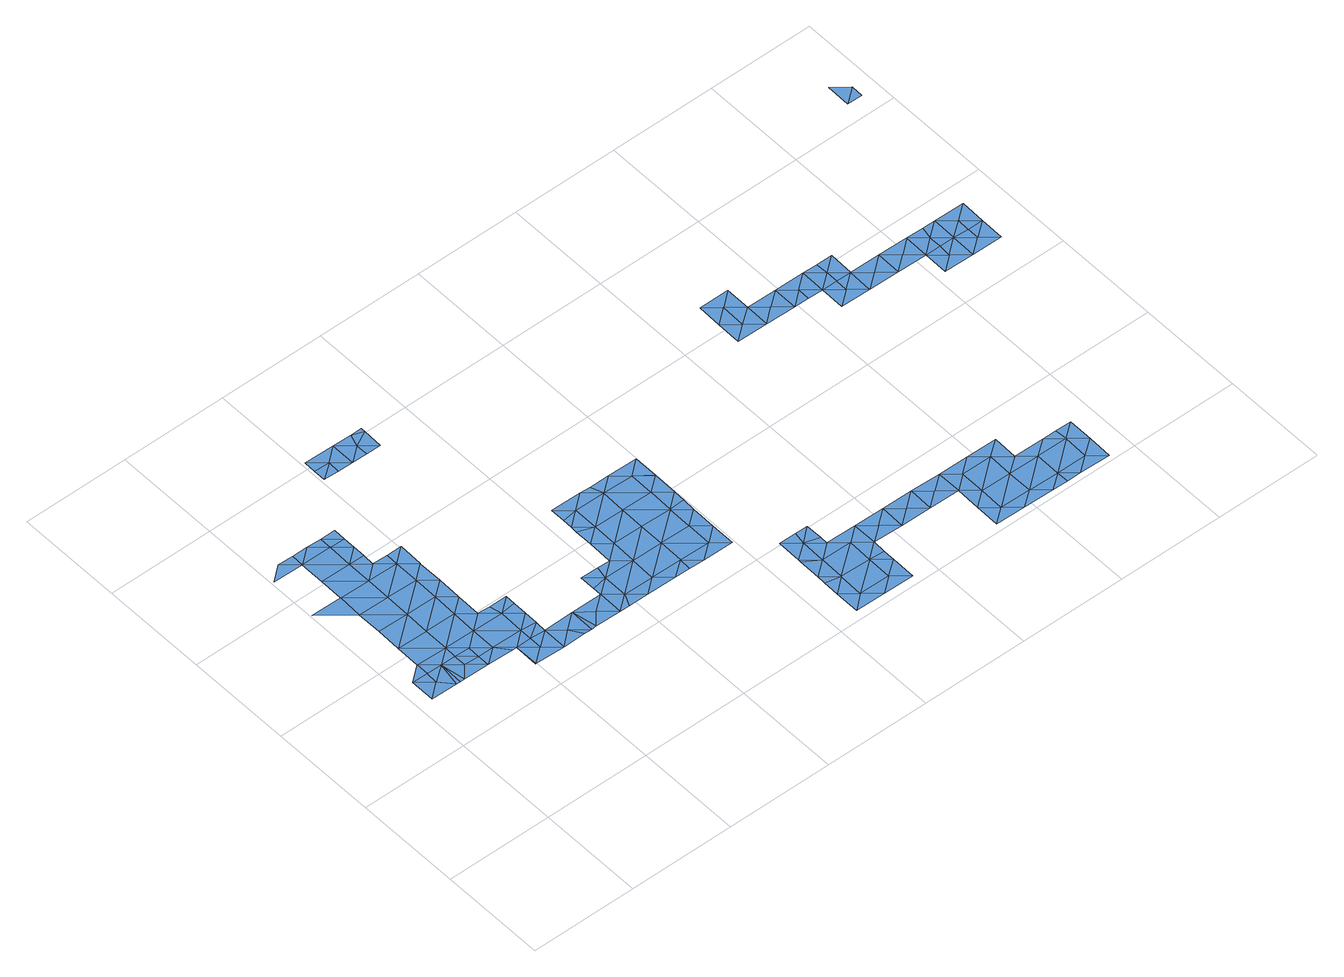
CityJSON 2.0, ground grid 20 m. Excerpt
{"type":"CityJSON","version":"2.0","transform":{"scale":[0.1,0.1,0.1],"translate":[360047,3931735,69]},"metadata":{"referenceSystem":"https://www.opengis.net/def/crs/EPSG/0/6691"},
"CityObjects":{
"waterbody1":{"type":"WaterBody","attributes":{"name":"9","class":"1140","function":"1","WaterBodyRiverFloodingRiskAttribute.description":"5","WaterBodyRiverFloodingRiskAttribute.rankOrg":"2","WaterBodyRiverFloodingRiskAttribute.adminType":"2","WaterBodyRiverFloodingRiskAttribute.scale":"L1"},"geometry":[{"type":"MultiSurface","lod":"1","boundaries":[[[0,1,2]],[[1,3,2]],[[4,5,2]],[[3,4,2]],[[6,7,5]],[[8,4,3]],[[9,10,11]],[[12,6,5]],[[6,11,7]],[[12,5,4]],[[8,13,4]],[[14,9,11]],[[15,16,17]],[[13,18,4]],[[19,20,9]],[[21,12,4]],[[14,11,6]],[[22,13,23]],[[23,24,22]],[[25,15,17]],[[18,21,4]],[[26,17,20]],[[22,18,13]],[[27,6,12]],[[24,28,22]],[[19,9,14]],[[29,25,17]],[[21,27,12]],[[30,14,6]],[[26,20,19]],[[31,22,28]],[[27,30,6]],[[31,32,22]],[[22,32,18]],[[33,19,14]],[[34,17,26]],[[29,17,34]],[[35,26,19]],[[18,36,21]],[[30,33,14]],[[37,36,18]],[[32,37,18]],[[33,35,19]],[[38,27,21]],[[39,29,34]],[[40,34,26]],[[31,41,32]],[[42,40,26]],[[38,21,36]],[[42,26,35]],[[43,39,34]],[[44,30,27]],[[45,27,38]],[[37,46,36]],[[41,47,32]],[[43,34,40]],[[27,45,44]],[[48,35,33]],[[49,39,43]],[[47,41,50]],[[51,30,44]],[[37,32,52]],[[33,30,51]],[[32,47,52]],[[53,33,51]],[[54,37,52]],[[46,37,55]],[[56,33,53]],[[48,33,56]],[[55,37,54]]]}]},
"waterbody2":{"type":"WaterBody","attributes":{"name":"9","class":"1140","function":"1","WaterBodyRiverFloodingRiskAttribute.description":"5","WaterBodyRiverFloodingRiskAttribute.rankOrg":"1","WaterBodyRiverFloodingRiskAttribute.adminType":"2","WaterBodyRiverFloodingRiskAttribute.scale":"L1"},"geometry":[{"type":"MultiSurface","lod":"1","boundaries":[[[23,8,57]],[[58,3,1]],[[59,24,57]],[[60,3,61]],[[3,58,61]],[[1,0,58]],[[24,23,57]],[[13,8,23]],[[8,3,57]],[[57,3,59]],[[59,3,60]],[[62,61,58]],[[62,58,0]]]}]},
"waterbody3":{"type":"WaterBody","attributes":{"name":"9","class":"1140","function":"1","WaterBodyRiverFloodingRiskAttribute.description":"5","WaterBodyRiverFloodingRiskAttribute.rankOrg":"2","WaterBodyRiverFloodingRiskAttribute.adminType":"2","WaterBodyRiverFloodingRiskAttribute.scale":"L1"},"geometry":[{"type":"MultiSurface","lod":"1","boundaries":[[[63,64,65]],[[64,66,65]],[[67,68,69]],[[69,68,70]],[[68,67,71]],[[68,72,70]],[[73,72,68]],[[66,67,65]],[[70,72,74]],[[71,73,68]],[[65,67,69]],[[63,65,75]],[[69,75,65]]]}]},
"waterbody4":{"type":"WaterBody","attributes":{"name":"9","class":"1140","function":"1","WaterBodyRiverFloodingRiskAttribute.description":"5","WaterBodyRiverFloodingRiskAttribute.rankOrg":"1","WaterBodyRiverFloodingRiskAttribute.adminType":"2","WaterBodyRiverFloodingRiskAttribute.scale":"L1"},"geometry":[{"type":"MultiSurface","lod":"1","boundaries":[[[76,77,78]],[[79,80,81]],[[82,83,84]],[[84,85,86]],[[87,80,78]],[[85,88,86]],[[89,88,90]],[[41,31,91]],[[92,93,94]],[[93,92,95]],[[92,96,95]],[[96,97,95]],[[95,98,99]],[[97,98,95]],[[100,101,102]],[[100,85,101]],[[83,85,84]],[[85,83,101]],[[50,41,91]],[[90,88,50]],[[103,89,90]],[[103,90,104]],[[50,91,104]],[[90,50,104]],[[76,78,80]],[[102,101,105]],[[79,106,76]],[[76,106,77]],[[107,77,106]],[[108,107,106]],[[108,106,109]],[[110,108,109]],[[111,110,109]],[[112,113,114]],[[113,112,115]],[[94,93,116]],[[117,118,80]],[[79,76,80]],[[118,81,80]],[[99,93,95]],[[119,99,98]],[[116,112,114]],[[93,112,116]],[[80,87,120]],[[80,120,117]],[[117,120,115]],[[117,115,112]],[[117,112,93]],[[117,93,118]],[[118,93,99]],[[105,101,121]],[[122,123,99]],[[119,122,99]],[[121,124,123]],[[123,124,81]],[[81,124,79]],[[79,124,125]],[[125,124,83]],[[111,125,126]],[[126,125,83]],[[82,126,83]],[[127,84,86]],[[118,99,123]],[[127,88,89]],[[91,128,104]],[[128,91,31]],[[128,31,129]],[[121,101,124]],[[111,109,125]],[[121,123,122]],[[118,123,81]],[[109,79,125]],[[124,101,83]],[[79,109,106]],[[127,86,88]]]}]},
"waterbody5":{"type":"WaterBody","attributes":{"name":"9","class":"1140","function":"1","WaterBodyRiverFloodingRiskAttribute.description":"5","WaterBodyRiverFloodingRiskAttribute.rankOrg":"1","WaterBodyRiverFloodingRiskAttribute.adminType":"2","WaterBodyRiverFloodingRiskAttribute.scale":"L1"},"geometry":[{"type":"MultiSurface","lod":"1","boundaries":[[[130,131,132]],[[133,131,134]],[[135,136,137]],[[137,136,134]],[[138,134,136]],[[139,134,138]],[[133,134,139]],[[140,141,142]],[[143,132,144]],[[145,132,143]],[[145,146,132]],[[147,146,145]],[[148,146,147]],[[148,130,146]],[[149,130,148]],[[150,130,149]],[[151,130,150]],[[151,131,130]],[[151,134,131]],[[151,137,134]],[[137,151,152]],[[151,150,152]],[[152,150,153]],[[150,154,153]],[[155,156,157]],[[155,158,156]],[[158,159,156]],[[154,160,161]],[[160,140,161]],[[162,161,140]],[[154,161,162]],[[153,154,162]],[[152,153,162]],[[163,164,165]],[[164,163,166]],[[167,166,163]],[[168,169,170]],[[168,171,169]],[[172,171,168]],[[171,172,158]],[[158,172,173]],[[174,173,172]],[[160,174,141]],[[174,142,141]],[[174,175,142]],[[176,136,135]],[[177,136,176]],[[178,136,177]],[[178,138,136]],[[179,131,133]],[[131,179,144]],[[175,168,180]],[[181,163,182]],[[164,155,165]],[[169,164,166]],[[181,167,163]],[[180,168,170]],[[169,171,164]],[[175,172,168]],[[155,164,171]],[[155,171,158]],[[158,173,159]],[[174,172,175]],[[160,141,140]],[[155,157,165]],[[175,180,142]],[[144,132,131]],[[146,130,132]],[[183,165,184]],[[157,184,165]],[[182,185,186]],[[163,185,182]],[[185,163,165]],[[185,183,186]],[[183,185,165]]]}]},
"waterbody6":{"type":"WaterBody","attributes":{"name":"9","class":"1140","function":"1","WaterBodyRiverFloodingRiskAttribute.description":"5","WaterBodyRiverFloodingRiskAttribute.rankOrg":"1","WaterBodyRiverFloodingRiskAttribute.adminType":"2","WaterBodyRiverFloodingRiskAttribute.scale":"L1"},"geometry":[{"type":"MultiSurface","lod":"1","boundaries":[[[187,188,189]],[[190,191,192]],[[193,191,190]],[[188,191,193]],[[191,188,194]],[[187,194,188]],[[188,193,189]],[[192,191,194]]]}]},
"waterbody7":{"type":"WaterBody","attributes":{"name":"9","class":"1140","function":"1","WaterBodyRiverFloodingRiskAttribute.description":"5","WaterBodyRiverFloodingRiskAttribute.rankOrg":"2","WaterBodyRiverFloodingRiskAttribute.adminType":"2","WaterBodyRiverFloodingRiskAttribute.scale":"L1"},"geometry":[{"type":"MultiSurface","lod":"1","boundaries":[[[195,196,197]],[[197,198,195]],[[198,199,195]],[[200,196,195]],[[195,201,200]],[[201,195,199]],[[193,202,203]],[[190,204,202]],[[203,202,204]],[[203,204,205]],[[204,206,205]],[[206,196,205]],[[200,205,196]],[[203,205,200]],[[193,190,202]]]}]},
"waterbody8":{"type":"WaterBody","attributes":{"name":"9","class":"1140","function":"1","WaterBodyRiverFloodingRiskAttribute.description":"5","WaterBodyRiverFloodingRiskAttribute.rankOrg":"1","WaterBodyRiverFloodingRiskAttribute.adminType":"2","WaterBodyRiverFloodingRiskAttribute.scale":"L1"},"geometry":[{"type":"MultiSurface","lod":"1","boundaries":[[[196,207,208]],[[207,209,208]],[[198,210,211]],[[210,198,209]],[[209,198,208]],[[198,197,208]],[[197,196,208]],[[210,209,212]],[[210,212,211]]]}]},
"waterbody9":{"type":"WaterBody","attributes":{"name":"9","class":"1140","function":"1","WaterBodyRiverFloodingRiskAttribute.description":"5","WaterBodyRiverFloodingRiskAttribute.rankOrg":"2","WaterBodyRiverFloodingRiskAttribute.adminType":"2","WaterBodyRiverFloodingRiskAttribute.scale":"L1"},"geometry":[{"type":"MultiSurface","lod":"1","boundaries":[[[213,214,215]],[[216,213,215]],[[216,215,217]],[[217,218,219]],[[220,217,219]],[[221,220,219]],[[212,221,222]],[[211,212,222]],[[217,215,218]],[[221,219,223]],[[219,224,223]],[[215,214,218]],[[223,211,222]],[[221,223,222]],[[224,219,218]]]}]},
"waterbody10":{"type":"WaterBody","attributes":{"name":"9","class":"1140","function":"1","WaterBodyRiverFloodingRiskAttribute.description":"5","WaterBodyRiverFloodingRiskAttribute.rankOrg":"1","WaterBodyRiverFloodingRiskAttribute.adminType":"2","WaterBodyRiverFloodingRiskAttribute.scale":"L1"},"geometry":[{"type":"MultiSurface","lod":"1","boundaries":[[[216,217,225]],[[225,213,216]],[[226,213,225]],[[226,225,227]],[[225,217,227]],[[227,217,228]],[[228,217,220]],[[220,221,228]],[[221,229,228]],[[229,227,228]]]}]},
"waterbody11":{"type":"WaterBody","attributes":{"name":"9","class":"1140","function":"1","WaterBodyRiverFloodingRiskAttribute.description":"5","WaterBodyRiverFloodingRiskAttribute.rankOrg":"1","WaterBodyRiverFloodingRiskAttribute.adminType":"2","WaterBodyRiverFloodingRiskAttribute.scale":"L1"},"geometry":[{"type":"MultiSurface","lod":"1","boundaries":[[[230,231,232]],[[232,233,230]]]}]}
},
"vertices":[
[26,349,13],[55,349,13],[55,372,13],[83,348,13],[112,371,13],[56,418,13],[113,463,13],[57,464,13],[111,348,13],[58,557,13],[1,558,13],[57,511,13],[112,417,13],[140,347,13],[114,510,13],[31,673,13],[3,650,13],[59,649,13],[168,370,13],[115,556,13],[59,603,13],[169,416,13],[168,324,13],[139,324,13],[139,301,13],[60,672,13],[115,602,13],[170,463,13],[188,300,13],[88,672,13],[171,509,13],[196,300,13],[224,323,13],[171,555,13],[116,648,13],[143,579,13],[197,393,13],[225,369,13],[198,439,13],[116,671,13],[144,625,13],[224,300,13],[144,602,13],[144,648,13],[199,485,13],[198,441,13],[220,392,13],[253,320,13],[172,578,13],[145,671,13],[252,299,13],[199,531,13],[253,346,13],[199,532,13],[254,373,13],[254,392,13],[200,578,13],
[111,325,13],[54,326,13],[91,302,13],[82,302,13],[75,302,13],[26,303,13],
[203,786,13],[203,763,13],[232,785,13],[231,762,13],[260,762,13],[288,784,13],[260,808,13],[295,807,13],[288,761,13],[317,799,13],[316,761,13],[317,807,13],[204,809,13],
[564,318,15],[592,294,15],[593,340,15],[508,319,15],[565,364,15],[508,365,15],[384,251,15],[394,274,15],[365,251,15],[366,298,15],[337,275,15],[594,365,15],[309,299,14],[308,252,14],[280,276,13],[224,277,13],[482,481,15],[510,457,15],[502,480,15],[453,458,15],[425,482,15],[425,454,15],[425,435,15],[453,412,15],[366,315,15],[394,320,15],[366,344,15],[294,253,14],[252,253,13],[399,343,15],[564,271,15],[592,248,15],[535,249,15],[507,272,15],[506,249,15],[478,250,15],[567,456,15],[595,434,15],[595,479,15],[595,433,15],[539,480,15],[566,410,15],[509,411,15],[424,423,15],[594,387,15],[423,343,15],[424,389,15],[452,366,15],[451,319,15],[450,273,15],[422,251,15],[317,252,15],[196,254,13],[195,254,13],
[731,84,12],[674,85,12],[673,39,12],[646,108,12],[675,131,12],[704,169,12],[676,177,12],[704,154,12],[647,155,12],[647,150,12],[874,151,12],[902,128,12],[930,150,12],[645,16,12],[645,62,12],[701,15,12],[730,38,12],[758,14,12],[759,60,12],[759,82,12],[760,107,12],[732,130,12],[760,153,12],[788,129,12],[816,106,12],[1014,33,12],[985,11,12],[1041,10,12],[957,34,12],[928,12,12],[873,105,12],[845,128,12],[817,152,12],[1128,78,12],[1071,79,12],[1070,32,12],[1100,101,12],[1126,101,12],[1015,126,12],[1043,102,12],[1044,148,12],[1014,80,12],[958,80,12],[929,58,12],[930,104,12],[958,127,12],[704,200,12],[680,200,12],[648,201,12],[646,92,12],[987,149,12],[1156,100,12],[1156,54,12],[1098,9,12],[1071,9,12],[1127,32,12],[1155,8,12],
[882,659,10],[910,636,10],[938,659,10],[937,566,10],[909,590,10],[880,567,10],[938,612,10],[881,613,10],
[1079,587,10],[1050,564,10],[1079,564,10],[1107,563,10],[1108,610,10],[1051,611,10],[1078,610,10],[966,589,10],[994,611,10],[994,565,10],[1022,588,10],[1021,565,10],
[1049,518,10],[1078,541,10],[1106,517,10],[1135,540,10],[1164,563,10],[1163,516,10],
[1333,514,10],[1334,560,10],[1305,537,10],[1304,514,10],[1276,515,10],[1277,561,10],[1248,538,10],[1248,515,10],[1219,515,10],[1192,539,10],[1220,562,10],[1252,561,10],
[1304,491,10],[1332,468,10],[1275,468,10],[1247,492,10],[1219,469,10],
[1367,860,8],[1339,883,8],[1338,837,8],[1366,837,8]
]}
